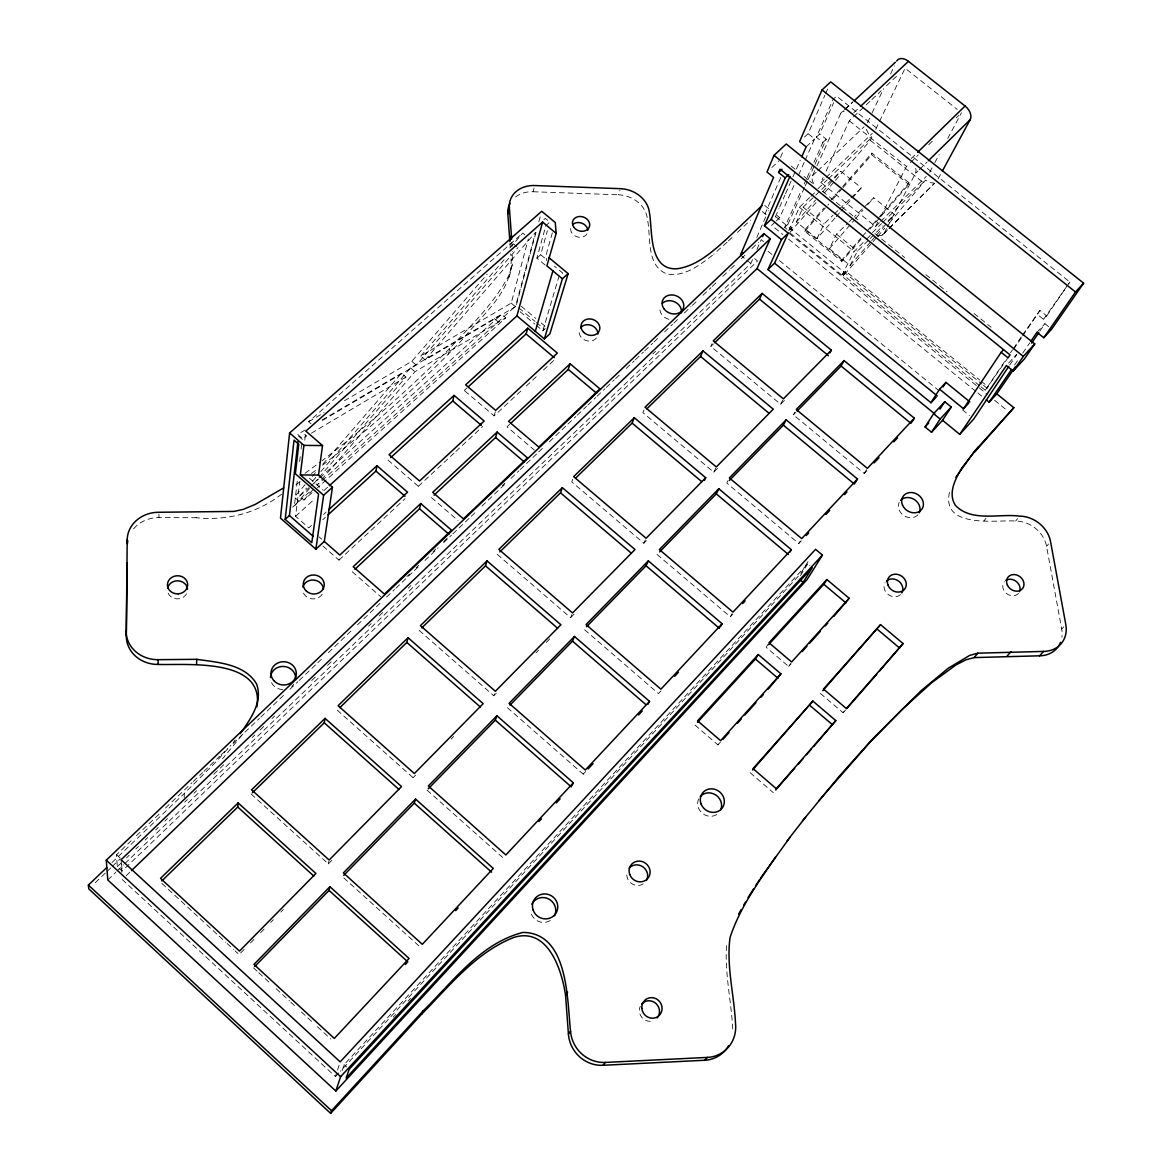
<?xml version="1.0" encoding="UTF-8"?>
<svg xmlns="http://www.w3.org/2000/svg" width="1172" height="1172" viewBox="0 0 1172 1172"><rect width="100%" height="100%" fill="white"/><g stroke="black" fill="none" stroke-linecap="round" stroke-linejoin="round"><path stroke-width="0.75" stroke-dasharray="5 3.75" d="M322.534 465.196C372.623 426.579 419.986 384.343 463.482 338.4C482.893 313.73 515.856 289.191 510.611 253.943M509.234 277.383L512.369 264.198L512.237 251.204M860.951 239.396L841.818 261.371L804.842 231.382L804.871 229.859L824.019 207.927M184.209 797.649L184.312 793.473L216.117 761.741L230.869 745.26M133.564 528.821A31.336 27.703 -0.7 0 1 158.938 517.585L196.193 517.731L196.295 514.2M841.818 261.371L841.95 259.92L861.112 237.887M843.034 187.623L871.69 154.807L871.88 153.093L909.047 182.803L908.754 184.444L868.115 231.148M297.292 481.194L294.333 506.099L309.467 488.607M299.622 461.622L300.252 456.289M301.101 449.169L301.951 442.064M311.474 525.437L308.807 527.869L295.564 516.281L299.724 481.853M304.764 440.189L305.863 431.12M726.537 945.614C724.692 972.584 730.962 999.643 732.588 1026.511A32.728 30.794 55.8 0 1 732.734 1031.55M322.871 546.005L338.972 560.113L339.543 556.729M949.467 492.401C941.116 529.305 997.094 519.694 1015.684 521.013A28.392 23.733 36.3 0 1 1046.581 546.386L1061.7 629.1A29.007 24.48 39.1 0 1 1061.876 637.246M251.13 794.001L328.307 863.881L328.878 861.317M388.005 460.083L418.375 486.307L419.18 482.776M448.451 354.091L449.755 348.348C471.95 324.454 496.562 301.263 510.772 271.435M520.851 391.038L494.13 415.87L464.244 390.437L464.932 387.639M510.816 270.175L512.369 264.198M515.519 196.955A27.469 22.62 16.8 0 1 533.114 191.739L534.315 187.095M425.216 359.863L535.56 232.305L515.446 306.683L425.216 359.863L420.763 356.068L511.212 303.123L528.308 238.971M536.029 232.246L516.178 305.584L317.041 485.149L320.498 480.93M538.871 221.757L540.292 216.527M545.156 265.048L536.879 258.148L545.888 225.581L549.815 222.123L545.302 218.388L541.376 221.845M494.13 415.87L495.273 411.738M536.879 258.148L540.717 254.734L547.412 230.694M552.349 232.847L546.02 255.203L546.46 260.55M536.161 325.201L542.826 330.797L558.941 276.533L562.765 273.076L554.503 266.205M337.243 710.173L413.101 777.725L413.936 774.941M712.4 255.364C699.596 265.121 684.375 277.075 667.234 274.028C645.494 266.059 651.251 235.733 647.281 218.431A27.19 22.297 19.4 0 0 618.494 194.801L619.973 190.201M122.21 879.513L335.412 1076.599L336.994 1071.691M337.521 1070.051L340.173 1061.876M342.151 1070.534L344.099 1064.645L807.684 563.879L809.969 565.798M419.18 630.404L493.764 695.758L494.833 692.769M572.683 479.275L571.746 481.897L643.853 543.251L646.373 540.688M643.955 409.951L642.857 412.661L713.792 472.184L717.572 468.331M497.265 554.4L570.588 617.703L571.892 614.524M780.537 157.385L783.379 150.69M780.684 177.573L765.038 213.861L768.378 210.696M756.76 237.55L766.195 215.736M784.405 400.428L780.64 404.267L710.847 346.473L712.063 343.674M124.95 863.486L750.812 263.495L753.376 257.62L757.537 261.019L122.049 871.089L117.288 866.694L116.541 854.696L131.103 840.807M756.936 249.475L761.214 239.689L765.433 243.131M804.446 137.08L808.079 133.696L824.883 95.254M825.615 93.584L827.798 88.574M775.293 217.01L778.955 208.66M779.702 206.99L784.844 195.285M785.577 193.614L792.184 178.584M792.917 176.913L800.256 160.198M776.245 220.966L779.702 217.655L794.235 184.854M798.601 175.009L804.417 161.883M805.135 160.242L814.584 138.926L808.079 133.696M813.91 162.41L822.905 142.413L816.342 137.153L833.116 99.342L836.574 96.133L1069.875 282.027L1066.857 286.437M816.342 137.153L819.726 133.989L833.644 102.726M804.461 187.608L787.906 224.306L792.008 227.646L788.785 230.738L784.683 227.397L801.165 190.728M804.168 184.063L806.409 179.067M807.171 177.411L813.163 164.08M643.853 543.251L645.347 539.926M805.208 185.938L807.464 180.942M808.226 179.272L814.247 165.926M814.994 164.256L826.275 139.234L819.726 133.989M813.632 183.565A10.958 6.519 47.2 0 1 812.474 175.756L816.195 167.552M816.943 165.911L840.749 113.406L843.415 110.915M788.785 230.738L799.421 207.298L809.632 197.555M876.392 237.799L843.108 276.079L789.708 232.701L792.008 227.646M834.962 218.036L816.987 238.649L796.403 221.962L803.157 207.18L819.99 191.08M879.439 222.709L875.543 226.562L820.854 182.495L823.096 177.631M826.084 171.127L849.29 120.804L870.547 100.777M867.441 122.708L871.294 114.592M872.056 112.966L883.615 88.618M890.544 73.997L894.383 65.881M816.987 238.649L823.975 224.028L832.984 215.282M835.46 180.327L870.371 140.347L871.88 137.227A10.753 6.724 47.4 0 1 866.474 129.316M875.718 129.272L905.106 68.225L957.246 109.406M713.792 472.184L715.682 468.287M870.474 242.033L850.081 265.487L829.38 248.698L836.5 234.151L848.059 222.87M728.076 480.505L726.787 483.084L798.791 543.515L801.267 540.863M507.432 707.742L583.217 774.165L584.608 771.41M979.587 385.676L842.448 274.307L854.051 251.511L865.376 240.319M843.108 276.079L845.627 271.157L979.821 380.065M850.081 265.487L857.435 251.101L868.935 239.718M780.64 404.267L782.706 400.223M875.543 226.562L879.733 218.431M880.568 216.805L906.498 166.453L909.12 163.904M877.975 235.44A10.988 6.593 45.7 0 0 884.01 233.375L886.545 228.525M887.394 226.899L915.361 173.529L917.969 170.966M866.694 470.866L864.233 473.488L793.415 414.844L794.821 412.178M889.475 222.753L925.572 180.049A10.782 6.798 45.8 0 0 933.644 182.891M929.704 172.299L933.996 164.241M934.86 162.644L939.153 154.587M947.738 138.486L961.48 112.732M938.054 178.95L941.541 172.533M657.067 554.488L730.303 616.794L732.075 613.674M798.791 543.515L800.256 541.054M807.991 561.637L800.417 573.943L340.378 1071.223M800.461 575.628L807.684 563.879M864.233 473.488L866.606 469.664M768.056 644.278L766.151 647.31L788.683 666.472L791.115 663.762M694.996 725.087L717.923 744.879L719.725 742.081M788.683 666.472L790.661 663.499M980.993 386.819L985.242 390.261L1006.455 358.808M1010.484 352.816L1012.505 349.827M1013.516 348.333L1021.603 336.349M1022.614 334.84L1039.945 310.434L1046.743 315.883L1043.563 319.341L1036.751 313.876M985.242 390.261L1007.539 358.442M1013.604 349.432L1021.706 337.433M1022.731 335.939L1039.945 310.434M1009.766 364.917L1016.739 354.662M1043.563 319.341L1069.875 282.027M1046.743 315.883L1065.861 287.916M1014.6 365.019L1018.673 359.072M1022.746 353.124L1029.866 342.707M1039.813 331.134L1044.926 323.677L1048.999 326.944M241.871 735.225L222.563 758.738M983.982 520.895L985.828 518.449M820.371 693.428L843.108 712.781L845.276 709.939M1015.684 521.013L1017.589 518.581M233.184 742.579L235.206 740.03M1046.581 546.386L1048.559 543.998M305.028 484.739L294.304 497.118L298.743 501.001M312.162 476.477L316.923 470.968M322.886 464.083L401.483 373.253L405.952 377.076L318.989 477.59M344.465 400.736L411.812 361.313L487.156 274.248M509.864 247.981L522.771 233.082L526.14 235.894M312.089 492.694L303.973 500.034L299.549 496.181L306.566 488.065M312.485 481.223L316.074 477.077M320.85 471.554L410.493 367.949L501.543 314.316L505.777 317.876L317.509 487.801M420.763 356.068L504.121 259.73M314.228 483.098L317.802 478.967M322.549 420.382L416.294 365.122L517.965 247.6M303.973 500.034L313.32 489.222M321.685 479.553L414.947 371.744L505.777 317.876M862.314 236.51L865.903 232.378M867.104 231.001L876.685 219.984M877.887 218.607L909.047 182.803M871.675 240.641L875.279 236.51M876.48 235.133L894.47 214.432L873.741 197.775L854.476 216.586M877.579 236.436L884.714 228.232M789.708 232.701L816.195 202.375M824.619 192.735L834.259 181.704M831.197 199.694L871.88 153.093M804.842 231.382L828.721 204.031M833.482 198.566L841.848 189M836.163 216.674L839.753 212.542M840.954 211.165L861.332 187.813L840.705 171.259L821.279 189.835M829.38 248.698L854.549 219.794M855.75 218.417L862.944 210.169M867.734 204.66L873.741 197.775M843.108 712.781L845.525 710.027M796.403 221.962L815.566 200.031M822.744 191.812L833.526 179.477M834.728 178.1L840.705 171.259M717.923 744.879L720.37 742.154M1061.7 629.1L1063.751 626.859M1008.653 363.071L1016.607 354.442M1036.986 332.291L1044.926 323.677M393.235 1017.149L395.711 1014.469M408.12 1001.049L410.596 998.368M335.412 1076.599L339.133 1072.57M583.217 774.165L585.678 771.528M661.008 690.938L658.518 693.604L584.022 629.291M730.303 616.794L732.778 614.157M793.415 414.844L795.92 412.28M244.142 949.408L239.073 954.55L235.074 950.873M250.486 942.962L254.28 939.094M260.624 932.663L264.433 928.795M270.761 922.349L273.296 919.771M280.899 912.05L283.434 909.472M328.307 863.881L333.361 858.739M413.101 777.725L415.635 775.146M451.161 739.049L453.696 736.47M493.764 695.758L496.313 693.165M535.985 652.863L538.534 650.27M546.211 642.461L550.049 638.564M570.588 617.703L574.397 613.82M449.755 348.348C409.717 388.621 367.041 426.3 321.934 460.816M842.448 274.307L845.627 271.157M884.01 233.375L887.893 229.507M889.196 228.218L934.597 183.14M882.619 234.898L887.805 229.756M889.094 228.467L934.465 183.418M872.437 232.598L881.505 223.618M882.794 222.343L925.572 180.049M866.621 239.073L870.4 235.338M870.21 238.458L882.985 225.815M888.083 220.746L894.47 214.432M880.743 221.42L926.246 176.474M919.273 169.676L927.111 161.97M911.201 158.572L916.328 153.576M849.334 221.611L853.187 217.845M910.424 162.63L918.277 154.953M928.751 144.713L932.678 140.874M956.249 117.859L958.857 115.296M710.847 346.473L713.411 343.982M834.274 214.036L838.141 210.286M839.43 209.041L849.729 199.05M851.019 197.804L861.332 187.813M126.166 875.718L130.121 871.909M95.313 882.648L105.773 872.642M107.077 871.397L111.003 867.646M112.307 866.401L120.159 858.9M784.683 227.397L787.906 224.306M117.288 866.694L121.258 862.885M126.547 857.831L129.184 855.296M135.806 848.968L138.442 846.433M145.064 840.104L147.701 837.57M155.642 829.966L158.279 827.432M164.9 821.103L167.537 818.569M184.737 802.117L187.374 799.582M193.995 793.254L196.632 790.719M213.831 774.253L225.727 762.855M252.17 737.54L254.822 735.005M260.111 729.936L264.081 726.142M272.007 718.539L274.658 716.004M311.679 680.551L315.649 676.757M327.559 665.359L331.515 661.565M368.55 626.097L371.202 623.577M379.127 615.974L383.098 612.18M408.222 588.11L410.874 585.59M652.877 353.856L655.514 351.322M107.78 879.952L115.706 872.349M117.024 871.089L123.631 864.76M775.088 222.065L771.616 225.361L782.911 234.547M406.962 576.551L409.585 574.06M416.133 567.805L418.756 565.314M433.171 551.572L435.794 549.067M443.646 541.567L447.572 537.831M502.378 485.56L504.986 483.084M820.854 182.495L824.81 178.73M826.128 177.47L872.276 133.432M136.406 835.753L160.227 813.031M165.516 807.977L192.003 782.72M193.321 781.46L202.595 772.612M203.913 771.352L219.794 756.204M221.127 754.929L227.734 748.615M233.038 743.575L243.63 733.467M244.948 732.207L259.51 718.319M260.829 717.044L284.664 694.322M289.953 689.268L297.893 681.694M299.226 680.434L316.425 664.011M317.759 662.751L323.047 657.697M328.35 652.643L352.171 629.921M357.46 624.866L381.296 602.13M386.584 597.075L394.525 589.501M395.858 588.241L413.057 571.819M414.39 570.559L419.679 565.505M424.982 560.45L438.211 547.822M443.514 542.783L451.454 535.194M452.773 533.934L469.987 517.526M471.305 516.251L476.608 511.212M481.897 506.158L505.733 483.421M511.021 478.366L518.962 470.792M520.28 469.533L537.494 453.11M538.812 451.85L544.116 446.796M549.404 441.756L566.618 425.333M567.937 424.074L575.877 416.5M577.21 415.225L586.469 406.391M587.802 405.131L595.742 397.557M597.061 396.283L605.001 388.708M606.334 387.449L614.275 379.875M615.593 378.615L620.896 373.56M626.185 368.506L634.125 360.932M635.458 359.672L643.399 352.083M644.717 350.824L652.658 343.25M653.991 341.99L659.279 336.935M664.568 331.881L672.523 324.307M673.841 323.047L679.13 317.993M684.433 312.939L691.055 306.625M692.374 305.365L697.662 300.31M702.966 295.256L710.906 287.682M712.224 286.422L717.528 281.368M722.816 276.314L729.438 270M730.757 268.74L734.727 264.945M741.349 258.631L746.652 253.591M751.941 248.537L758.562 242.223M112.043 862.489L184.312 793.473M817.983 188.692L827.198 179.902M828.501 178.657L871.88 137.227M810.907 196.339L816.005 191.461M812.474 175.756L816.444 171.991M817.763 170.746L864.028 126.854M727.08 242.194L713.733 254.236M728.369 240.963L732.266 237.301M737.452 232.393L742.638 227.5M743.927 226.284L750.417 220.16M853.758 112.746L859.091 107.721M822.905 142.413L826.275 139.234M871.88 99.517L881.183 90.757M886.501 85.746L898.455 74.481M509.659 424.323L506.993 426.813L534.373 450.107M806.146 146.837L814.584 138.926M844.88 109.348L852.879 101.861M844.734 109.655L852.733 102.169M771.85 167.508L779.102 160.74M338.972 560.113L405.073 498.671M418.375 486.307L454.56 452.67M455.893 451.41L482.703 426.491M526.199 386.071L536.879 376.124M543.559 369.927L555.587 358.749M542.826 330.797L545.288 328.556M323.501 514.464L326.168 512.032M322.74 519.694L325.391 517.262M464.244 390.437L466.939 387.991M295.564 516.281L314.462 499.169M323.911 490.614L327.955 486.951M299.549 496.181L309.042 487.625M310.39 486.409L318.535 479.084M319.883 477.868L501.543 314.316M292.663 507.139L310.272 491.258M311.034 423.737L308.675 421.686L522.771 233.082M305.13 473.195L320.571 461.856M311.444 473.444L317.041 469.342M295.945 484.549L300.237 481.619M281.661 494.145C257.166 513.292 226.899 520.939 196.193 517.731M311.356 433.171L405.952 377.076M305.101 430.021L297.659 434.416L302.361 438.504L306.698 435.94L301.995 431.853M322.197 419.942L401.483 373.253M308.675 421.686L324.117 412.647M533.114 191.739L618.494 194.801M849.29 120.804L906.498 166.453M870.371 140.347L923.946 183.11M871.69 154.807L908.754 184.444M791.232 166.116L795.48 169.544M803.977 176.401L808.241 179.829M809.647 180.971L812.489 183.257M822.407 191.256L828.077 195.827M829.498 196.969L840.837 206.111M842.258 207.254L853.597 216.395M855.003 217.538L857.845 219.823M874.854 233.536L904.608 257.532M925.88 274.673L947.137 291.799M974.064 313.51L991.073 327.222M803.157 207.18L823.975 224.028M836.5 234.151L857.435 251.101M799.421 207.298L854.051 251.511M804.871 229.859L841.95 259.92M764.715 205.481L768.803 208.806M776.977 215.443L779.702 217.655M981.228 381.208L988.289 386.936M775.454 216.439L982.092 384.196M983.513 385.339L987.747 388.782M762.21 211.517L766.459 214.959M789.122 233.375L987.425 394.525M994.559 400.253L1007.305 410.61M788.566 239.147L976.452 391.858M977.858 393.001L982.092 396.444M768.07 251.306L772.319 254.778M779.424 260.565L938.289 390.115M962.402 409.775L969.493 415.562M740.47 255.027L745.641 259.261M746.93 260.316L750.812 263.495M540.717 254.734L546.225 259.32M513.453 243.835L516.837 246.662M521.174 306.185L535.853 318.491M541.186 322.959L545.185 326.314M518.874 307.855L535.047 321.421M536.395 322.549L544.482 329.332M511.212 303.123L515.446 306.683M520.148 311.767L534.828 324.087M494.291 318.579L498.54 322.168M411.812 361.313L416.294 365.122M410.493 367.949L414.947 371.744M431.442 497.587L458.062 520.573M750.168 772.714L773.33 792.697M298.582 436.13L303.343 440.247M309.349 478.132L322.989 490.013M319.136 536.923L321.714 539.179M352.259 571.76L380.68 596.665M427.004 790.104L504.136 858.783M343.821 877.916L420.968 947.767M161.868 883.424L192.486 911.626M193.82 912.856L217.772 934.934M219.105 936.164L225.757 942.288M227.09 943.519L233.741 949.642M253.474 967.823L257.474 971.5M258.807 972.731L270.791 983.777M276.123 988.685L289.44 1000.961M290.773 1002.192L296.106 1007.1M301.424 1012.007L312.089 1021.823M317.407 1026.731L330.738 1039.007M116.541 854.696L121.39 859.164M344.099 1064.645L346.634 1066.974M511.842 242.648L512.047 246.164M509.996 243.41L510.201 246.911M121.668 864.277L122.049 871.089M121.112 859.75L121.815 872.32M158.938 514.039L158.938 517.585M550.225 920.518A12.76 12.277 34.4 0 1 531.224 913.589M917.837 514.904A11.324 9.596 32.7 0 1 903.802 515.563A11.324 9.596 32.7 0 1 899.173 502.407M668.904 319.297A11.046 9.229 21.8 0 1 660.026 307.46M293.776 684.126A12.599 11.574 2.3 0 1 291.696 686.455M282.672 689.576A12.599 11.574 2.3 0 1 270.776 680.551M1018.512 593.354A9.186 7.75 37.3 0 1 1006.396 593.413A9.186 7.75 37.3 0 1 1004.36 581.649M650.357 1021.266A10.431 9.933 53.8 0 1 640.264 1006.25M186.568 593.735A10.094 9.024 -1.1 0 1 176.884 598.848A10.094 9.024 -1.1 0 1 167.948 592.798M587.04 233.858A8.775 7.237 18.2 0 1 576.565 236.656A8.775 7.237 18.2 0 1 570.764 227.749M643.252 883.922A10.709 10.094 38.7 0 1 626.917 872.774M900.477 594.658A9.83 8.468 34.6 0 1 888.127 594.453A9.83 8.468 34.6 0 1 885.05 582.733M322.197 594.145A10.46 9.449 6.1 0 1 311.899 598.848A10.46 9.449 6.1 0 1 302.977 591.919M596.475 337.961A9.523 8.058 19.2 0 1 585.766 340.481A9.523 8.058 19.2 0 1 579.144 331.749M716.678 814.569A12.335 11.368 37.4 0 1 702.072 813.06A12.335 11.368 37.4 0 1 698.702 798.923M840.749 113.406A11.442 7.091 48 0 1 844.323 111.091M915.684 168.299A11.471 7.179 46.3 0 1 915.361 173.529"/><path stroke-width="1.5" d="M256.917 706.863C264.916 657.316 185.938 665.388 158.161 664.436A31.952 28.773 -3.5 0 1 126.283 635.707L127.191 539.853A31.483 27.806 -0.6 0 1 158.923 512.267L233.902 511.432L243.322 509.366L255.232 504.4L283.668 487.904M126.283 635.707L127.147 563.205M196.574 664.055L196.735 659.323L158.132 659.675A32.113 28.875 -3.3 0 1 126.093 630.829M161.839 880.919L237.755 807.025L238.136 802.908L315.913 873.477L239.469 951.093L160.52 878.37L238.136 802.908M289.616 432.966L280.474 518.141L315.869 549.185L324.292 541.435L332.467 487.23L318.506 475.085L300.34 474.938L303.914 445.375L289.616 432.966L541.713 211.282L555.264 222.519L556.187 233.375L546.899 265.883L562.399 278.804L544.365 338.928L516.94 315.898L542.592 222.094L556.187 233.375M285.177 519.372L294.04 440.145L298.787 444.276L295.359 473.766L318.579 494.013L311.796 542.709L285.177 519.372L289.425 515.534L297.966 441.536M318.506 475.085L322.534 445.58L305.863 431.12L542.592 222.094M315.869 549.185L323.633 495.243L332.467 487.23M252.434 792.726L324.263 722.802L325.069 718.363L401.527 786.558L329.156 860.028L251.584 789.825L325.069 718.363M328.057 514.83L375.948 471.085L376.959 465.709L407.548 492.167L339.821 555.045L324.292 541.435M254.734 966.534L329.068 890.412L329.933 886.677L409.072 958.476L334.313 1038.421L253.958 964.424L329.933 886.677M354.896 569.299L419.503 508.765L420.719 503.55L451.557 530.213L384.46 594.131L353.182 566.735L420.719 503.55M390.701 457.622L452.744 400.956L454.077 395.374L484.183 421.012L419.576 481.003L389.06 454.677L454.077 395.374M509.893 241.652L507.828 213.744L509.351 207.605A27.601 22.693 16.8 0 1 534.725 185.542L620.457 188.677A27.308 22.356 19.4 0 1 649.376 212.41C652.701 229.697 648.116 270.249 676.859 268.784C696.197 266.22 711.609 252.463 725.615 239.952L762.049 205.613M339.821 707.668L406.831 642.432L408.032 637.7L483.172 703.669L414.361 773.535L338.107 705.691L408.032 637.7M510.274 240.128L511.432 235.587L509.351 207.605M434.065 495.141L495.595 437.493L497.133 432.058L527.473 457.9L463.482 518.874L432.717 492.328L497.133 432.058M468.287 386.76L526.096 333.947L527.737 328.189L557.359 353.08L495.668 410.361L465.636 384.841L527.737 328.189M535.311 331.324L552.906 270.893M548.789 257.503L568.142 273.618L549.873 333.859L544.365 338.928M421.788 627.884L485.486 565.856L487.025 560.875L560.905 624.749L495.375 691.275L420.426 625.643L487.025 560.875M343.718 875.396L414.273 803.142L415.547 799.07L493.28 868.423L422.316 944.324L343.381 872.906L415.547 799.07M510.992 423.063L568.274 369.414L570.105 363.789L599.961 388.87L538.842 447.074L508.575 421.349L570.105 363.789M335.822 1091.059L340.613 1076.687L822.422 555.074L815.566 549.331L340.173 1061.876L121.112 859.75L770.224 238.795L763.866 233.609L106.271 860.16L107.78 879.952L335.822 1091.059L807.098 579.569L822.422 555.074M106.784 867.514L88.383 885.08L88.779 888.889L330.636 1113.4L331.544 1110.719L423.077 1010.967C452.89 981.726 480.52 943.211 522.917 932.443C568.801 932.663 567.102 1000.624 570.544 1031.111L568.42 1034.114A32.86 31.6 56.6 0 0 603.023 1065.289L704.636 1060.264A32.728 30.794 55.8 0 0 728.618 1045.673M499.843 551.895L560.509 492.841L562.355 487.625L635.004 549.522L572.537 612.941L498.847 549.39L562.355 487.625M428.263 788.815L495.317 720.15L496.943 715.77L573.328 782.823L571.98 785.548M575.598 478.147L632.133 423.107L634.272 417.701L705.72 477.737L704.475 480.315M942.566 420.294L931.52 432.248L925.074 426.96L933.615 413.716L944.764 401.718L951.268 407.021L942.566 420.294L959.736 434.343L1006.382 365.532L1013.238 371.085L1024.577 358.72L1034.744 343.953L786.222 143.995L774.018 155.349L767.015 172.02L773.579 177.338L740.47 255.027L742.945 252.683M509.981 705.134L572.478 641.113L574.456 636.455L649.522 701.369L647.955 704.284M936.238 397.088L930.978 402.728L767.968 269.545L781.475 239.615L764.408 225.742L785.225 177.851L778.604 172.518L780.025 169.193L1010.044 354.882L1008.052 357.826L1001.181 352.274L1003.349 349.915M646.798 408.838L700.592 356.464L702.98 350.882L773.271 409.16L716.312 466.983L645.04 407.226L702.98 350.882M1030.877 341.228L1036.986 332.291L1043.783 337.756L1051.709 329.112L1083.617 283.155L830.728 81.879L822.041 89.907L799.612 141.592L806.146 146.837L801.736 156.858M330.636 1113.4L421.715 1014.102L423.077 1010.967M762.533 236.656L763.866 233.609M764.408 225.742L771.147 219.34L789.972 176.313M131.44 870.649L757.039 268.578L770.224 238.795M767.968 269.545L774.56 263.173L788.185 233.169L771.147 219.34M714.686 342.737L759.5 299.124L762.108 293.396L831.373 350.164L829.908 352.933M586.557 626.698L646.05 565.768L648.321 560.861L722.113 623.738L720.355 626.83M659.587 551.909L716.268 493.866L718.802 488.739L791.349 549.697L789.913 552.129M783.365 425.143L786.148 419.825L857.479 478.982L854.359 484.065L783.365 425.143L729.306 480.505M942.405 170.936L970.196 119.632A11.251 7.384 46.4 0 0 965.083 105.993L908.432 61.325A11.222 7.31 48.3 0 0 896.697 61.003M797.18 410.991L841.071 366.045L844.06 360.566L914.336 418.17L911.86 422.11M738.609 914.057L741.173 909.589M743.737 905.121L745.436 902.147M955.883 477.268L973.595 452.333L1013.839 407.68L996.801 393.851L1015.23 366.968M961.655 468.419C955.209 479.026 947.635 493.646 955.488 505.454C971.778 522.346 999.262 513.395 1019.508 516.134A28.524 23.806 36.3 0 1 1050.552 541.611L1065.817 624.617A29.139 24.568 39 0 1 1043.622 651.412L1039.579 655.807L974.122 657.595L966.05 659.763L956.132 664.846L931.55 682.822L902.074 709.5L869.448 742.843L818.803 800.696M697.472 722.392L755.427 659.03L758.24 654.518L780.933 673.856L768.202 689.165M803.128 582.337L812.24 567.702L349.153 1069.303L346.136 1078.079L803.128 582.337L799.773 579.495M930.978 402.728L939.578 389.207L945.951 382.394L969.859 401.864M943.064 386.921L945.951 382.394M748 897.679L753.699 888.728M755.603 885.754L759.412 879.791M768.612 644.629L823.799 584.286L826.861 579.525L849.173 598.277L833.805 616.472M939.973 409.116L944.764 401.718M931.52 432.248L940.134 419.049L951.268 407.021M568.42 1034.114L565.563 995.336L567.644 992.142M939.578 389.207L963.531 408.735L1001.181 352.274M1008.77 366.382L973.756 419.034L959.736 434.343M986.341 399.901L989.153 402.186L1011.553 369.473M1031.609 343.088L1038.788 332.628M1013.238 371.085L1023.317 356.405L1034.744 343.953M760.408 878.326L790.045 837.262M775.527 857.084C758.225 882.472 739.722 907.948 730.068 937.439C726.201 966.065 734.199 994.955 735.518 1023.522A32.904 30.926 55.5 0 1 707.448 1057.408L704.636 1060.264M1043.783 337.756L1075.5 291.975L1083.617 283.155M961.597 468.287L978.517 446.708M1013.839 407.68L974.914 451.835M240.26 733.643C250.134 719.549 263.26 701.911 256.522 683.833C244.45 663.733 217.538 662.429 196.735 659.323M752.556 770.019L812.87 701.076L835.797 720.604L813.632 746.549M822.788 690.704L880.553 624.647L903.085 643.56L879.19 671.468M786.983 841.042L805.647 817.045M802.512 820.898L838.83 776.728L872.832 738.697L920.87 690.894L948.207 668.245L969.786 655.338L977.888 653.185L1043.622 651.412M603.023 1065.289L605.323 1062.433L707.448 1057.408M974.122 657.595L977.888 653.185M835.797 720.604L776.303 788.712L753.039 768.642L812.87 701.076M903.085 643.56L846.36 708.518L823.491 689.077L880.553 624.647M775.688 789.987L794.66 768.261M798.22 764.188L802.952 758.767M806.512 754.695L811.258 749.26M846.726 708.65L876.788 674.222M1007.041 656.13L1010.953 651.705M780.933 673.856L720.619 740.675L697.574 720.809L758.24 654.518M849.173 598.277L791.642 662.004L769.008 642.754L826.861 579.525M722.831 739.444L728.955 732.647M737.54 723.139L741.217 719.051M744.909 714.979L755.94 702.746M760.848 697.311L763.294 694.6M802.102 651.603L806.981 646.197M809.413 643.501L820.385 631.327M825.264 625.921L827.71 623.226M989.153 402.186L996.801 393.851M963.531 408.735L968.804 403.007M925.074 426.96L928.751 422.989M421.715 1014.102C449.594 985.813 475.964 952.25 513.981 937.38C547.939 926.847 561.827 969.786 565.563 995.336M573.328 782.823L505.865 854.974L428.337 785.987L496.943 715.77M649.522 701.369L585.297 770.033L509.117 703.317L574.456 636.455M722.113 623.738L660.905 689.18L586.044 624.588L648.321 560.861M791.349 549.697L732.969 612.121L659.382 549.551L718.802 488.739M857.479 478.982L801.721 538.607L729.365 477.927L786.148 419.825M914.336 418.17L867.397 468.375L796.242 409.497L844.06 360.566M405.307 964.512L407.797 961.86L329.068 890.412M455.674 910.629L458.149 907.978M538.959 821.513L541.449 818.847M556.378 802.879L560.113 798.894M588.139 768.905L593.061 763.631M638.564 714.949L642.256 711.008M674.691 676.288L678.427 672.303M742.667 603.565L745.143 600.914M806.204 535.589L808.68 532.938M825.967 514.449L829.659 510.479M844.485 494.628L846.946 491.991M874.092 462.955L879.015 457.681M893.797 441.873L897.488 437.918M705.72 477.737L646.094 538.27L573.635 476.652L634.272 417.701M831.373 350.164L783.394 398.876L713.279 340.876L762.108 293.396M928.414 160.696L970.196 119.632M917.617 152.316L965.083 105.993M781.475 239.615L788.185 233.169M860.424 106.462L908.432 61.325M785.225 177.851L788.683 174.599M778.604 172.518L782.076 169.266M854.066 100.924L895.364 62.248M328.849 509.586L376.959 465.709M562.399 278.804L568.142 273.618M329.303 485.735L516.94 315.898M303.914 445.375L322.534 445.58M822.041 89.907L1075.5 291.975M774.018 155.349L1023.317 356.405M774.56 263.173L937.292 395.96M757.039 268.578L934.729 413.892M933.615 413.716L940.134 419.049M759.5 299.124L828.443 355.687M841.071 366.045L911.025 423.429M700.592 356.464L769.14 413.35M526.096 333.947L554.239 357.621M568.274 369.414L596.621 393.265M632.133 423.107L701.852 481.736M716.268 493.866L788.463 554.561M823.799 584.286L846.008 602.95M877.227 629.203L899.642 648.057M452.744 400.956L481.34 425.333M495.595 437.493L524.426 462.061M560.509 492.841L631.415 553.287M646.05 565.768L719.476 628.382M755.427 659.03L778.018 678.295M809.793 705.383L832.589 724.823M375.948 471.085L405.014 496.239M419.503 508.765L448.861 534.168M485.486 565.856L557.652 628.28M572.478 641.113L645.787 704.548M300.34 474.938L323.633 495.243M289.425 515.534L313.364 536.498M406.831 642.432L480.242 706.921M495.317 720.15L571.306 786.91M324.263 722.802L398.978 789.489M414.273 803.142L491.61 872.173M237.755 807.025L313.803 876.055M106.271 860.16L340.613 1076.687M88.383 885.08L331.544 1110.719M511.432 235.587L511.637 239.117M127.191 539.853L127.309 543.339M158.132 659.675L158.161 664.436M605.323 1062.433A33.021 31.747 56.2 0 1 570.544 1031.111M531.839 904.11A12.76 12.277 34.4 0 1 548.672 898.997A12.76 12.277 34.4 0 1 554.503 915.786M900.594 500.341A11.324 9.596 32.7 0 1 914.6 499.712A11.324 9.596 32.7 0 1 919.244 512.838M662.37 303.27A11.046 9.229 21.8 0 1 675.175 302.098A11.046 9.229 21.8 0 1 681.357 312.88M270.454 677.548A12.599 11.574 2.3 0 1 283.434 666.428A12.599 11.574 2.3 0 1 295.637 678.398M1005.898 580.33A9.186 7.75 37.3 0 1 1016.461 581.62A9.186 7.75 37.3 0 1 1019.567 591.64M641.67 1004.067A10.431 9.933 53.8 0 1 655.895 1003.452A10.431 9.933 53.8 0 1 657.214 1017.926M167.596 588.139A10.094 9.024 -1.1 0 1 178.1 580.829A10.094 9.024 -1.1 0 1 187.549 589.15M572.698 224.511A8.775 7.237 18.2 0 1 581.927 223.207A8.775 7.237 18.2 0 1 587.846 230.21M507.828 213.744A27.469 22.62 16.8 0 1 510.01 203.386M1060.528 642.315A29.007 24.48 39.1 0 1 1039.579 655.807M127.426 543.632A31.336 27.703 -0.7 0 1 127.807 540.746M629.203 868.071A10.709 10.094 38.7 0 1 646.724 880.026M886.442 581.004A9.83 8.468 34.6 0 1 898.763 581.239A9.83 8.468 34.6 0 1 901.854 592.929M302.859 587.025A10.46 9.449 6.1 0 1 314.125 580.081A10.46 9.449 6.1 0 1 323.457 589.413M580.58 327.823A9.523 8.058 19.2 0 1 591.259 325.333A9.523 8.058 19.2 0 1 597.881 334.049M700.343 796.462A12.335 11.368 37.4 0 1 715.902 795.085A12.335 11.368 37.4 0 1 720.59 810.16M178.291 593.823L175.639 593.691A10.138 9.054 -1 0 1 167.45 584.286A10.138 9.054 -1 0 1 176.869 575.774L179.492 575.906A10.138 9.054 -1 0 1 187.681 585.311A10.138 9.054 -1 0 1 178.291 593.823M533.128 910.087A12.819 12.335 34.2 0 0 554.678 914.907A12.819 12.335 34.2 0 0 547.471 894.236A12.819 12.335 34.2 0 0 533.128 910.087M274.453 681.284A12.658 11.632 2.4 0 0 295.769 676.742A12.658 11.632 2.4 0 0 280.709 662.019A12.658 11.632 2.4 0 0 274.453 681.284M664.114 308.998A11.09 9.259 21.8 0 0 682.822 309.423A11.09 9.259 21.8 0 0 671.864 294.919A11.09 9.259 21.8 0 0 664.114 308.998M902.528 505.147A11.383 9.625 32.7 0 0 921.251 509.952A11.383 9.625 32.7 0 0 913.926 492.885A11.383 9.625 32.7 0 0 902.528 505.147M573.928 227.368A8.805 7.252 18.2 0 0 588.886 227.837A8.805 7.252 18.2 0 0 580.374 216.483A8.805 7.252 18.2 0 0 573.928 227.368M641.831 1008.389A10.489 9.977 53.4 0 0 657.814 1016.607A10.489 9.977 53.4 0 0 656.173 998.778A10.489 9.977 53.4 0 0 641.831 1008.389M1007.363 585.048A9.229 7.764 37.3 0 0 1022.409 588.725A9.229 7.764 37.3 0 0 1016.095 574.807A9.229 7.764 37.3 0 0 1007.363 585.048M583.539 332.159A9.566 8.087 19.2 0 0 599.434 330.401A9.566 8.087 19.2 0 0 588.285 318.989A9.566 8.087 19.2 0 0 583.539 332.159M629.73 874.488A10.753 10.138 38.5 0 0 647.691 878.561A10.753 10.138 38.5 0 0 641.392 861.361A10.753 10.138 38.5 0 0 629.73 874.488M306.522 591.23A10.504 9.479 6.2 0 0 323.955 586.908A10.504 9.479 6.2 0 0 310.756 575.32A10.504 9.479 6.2 0 0 306.522 591.23M887.834 584.725A9.874 8.497 34.5 0 0 903.876 589.985A9.874 8.497 34.5 0 0 898.734 574.705A9.874 8.497 34.5 0 0 887.834 584.725M701.076 803.963A12.394 11.412 37.3 0 0 721.688 808.709A12.394 11.412 37.3 0 0 714.173 789.152A12.394 11.412 37.3 0 0 701.076 803.963"/></g></svg>
